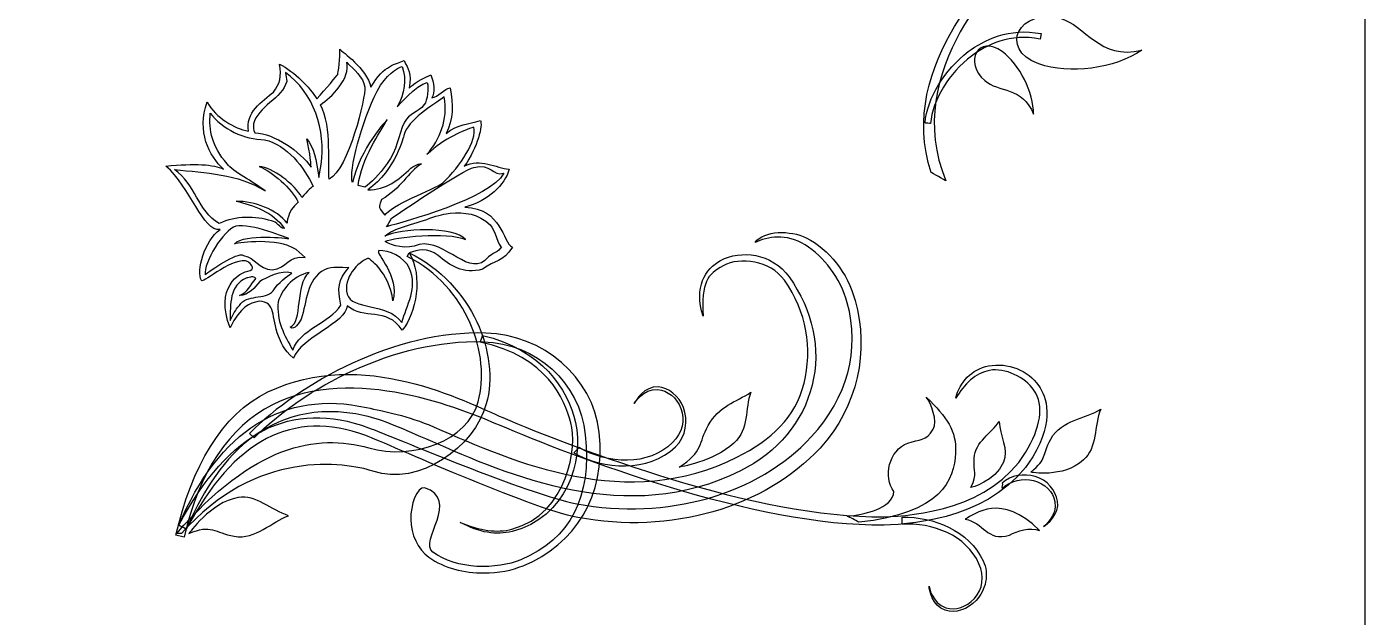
# Model space of a CAD drawing. Header units: millimetres. Extents: x -106 to 106, y -106 to 106.
# Drawn here: x 35.5 to 105.7, y -54.7 to -23.7 of the extents above; entities that cross this region are included whole.
import ezdxf

# ---------------------------------------------------------------- set-up
doc = ezdxf.new("R2010")
doc.units = ezdxf.units.MM
doc.header["$MEASUREMENT"] = 0
doc.layers.add('General Escritorio', color=7, linetype='Continuous', plot=False)
doc.layers.add('layer 1', color=7, linetype='Continuous')

msp = doc.modelspace()

# ---------------------------------------------------------------- linework, layer by layer
at = {"layer": 'General Escritorio', "color": 250}
for points, knots in [([(87.6156, -19.5478), (86.4932, -20.5234), (80.9904, -25.6804), (82.9014, -31.3434), (82.9014, -31.3434), (82.9014, -31.3434), (83.6689, -31.7665), (83.6689, -31.7665), (83.6689, -31.7665), (81.2446, -26.0242), (86.7061, -20.7188), (87.8048, -19.7638), (87.8048, -19.7638), (95.2152, -13.319), (95.5294, -7.471), (93.8919, -0.6983), (93.8919, -0.6983), (93.8919, -0.6983), (93.609, -0.7479), (93.609, -0.7479), (93.609, -0.7479), (95.0749, -7.1358), (94.9178, -13.1974), (87.6156, -19.5478)], [0, 0, 0, 0, 0.1428571, 0.1428571, 0.1428571, 0.1428572, 0.2857143, 0.2857143, 0.2857143, 0.2857143, 0.4285714, 0.4285714, 0.4285714, 0.4285714, 0.5714286, 0.5714286, 0.5714286, 0.5714286, 0.7142857, 0.7142857, 0.7142857, 0.7142857, 1, 1, 1, 1]), ([(88.5451, -25.6418), (90.1329, -26.2116), (92.5249, -25.8905), (93.9343, -24.9321), (93.9343, -24.9321), (91.7056, -25.4516), (90.9894, -23.6168), (89.6503, -23.2523), (89.6503, -23.2523), (87.5557, -22.6831), (86.363, -24.8577), (88.5451, -25.6418)], [0, 0, 0, 0, 0.25, 0.25, 0.25, 0.25, 0.5, 0.5, 0.5, 0.5, 1, 1, 1, 1]), ([(84.8403, -25.001), (83.5976, -25.9367), (82.6864, -27.4388), (82.5727, -28.7389), (82.5727, -28.7389), (82.5727, -28.7389), (82.8593, -28.7644), (82.8593, -28.7644), (82.8593, -28.7644), (82.9661, -27.5407), (83.8315, -26.1207), (85.0128, -25.2304), (85.0128, -25.2304), (85.7787, -24.6538), (87.0241, -24.0316), (88.6064, -24.3409), (88.6064, -24.3409), (88.6064, -24.3409), (88.6609, -24.0591), (88.6609, -24.0591), (88.6609, -24.0591), (86.9755, -23.7298), (85.6526, -24.3898), (84.8403, -25.001)], [0, 0, 0, 0, 0.1428571, 0.1428571, 0.1428571, 0.1428572, 0.2857143, 0.2857143, 0.2857143, 0.2857143, 0.4285714, 0.4285714, 0.4285714, 0.4285714, 0.5714286, 0.5714286, 0.5714286, 0.5714286, 0.7142857, 0.7142857, 0.7142857, 0.7142857, 1, 1, 1, 1]), ([(86.6207, -25.0003), (87.5402, -25.6735), (88.2654, -27.1342), (88.2612, -28.2856), (88.2612, -28.2856), (87.7093, -26.8414), (86.4109, -27.1335), (85.7008, -26.5223), (85.7008, -26.5223), (84.5908, -25.5639), (85.3577, -24.0743), (86.6207, -25.0003)], [0, 0, 0, 0, 0.25, 0.25, 0.25, 0.25, 0.5, 0.5, 0.5, 0.5, 1, 1, 1, 1])]:
    msp.add_open_spline(points, degree=3, knots=knots, dxfattribs=at)
at = {"layer": 'layer 1', "color": 7}
for points, knots in [([(105.6569, -105.6569), (105.6569, -105.6569), (-106.0097, -105.6569), (-106.0097, -105.6569), (-106.0097, -105.6569), (-106.0097, -105.6569), (-106.0097, 106.0097), (-106.0097, 106.0097), (-106.0097, 106.0097), (-106.0097, 106.0097), (105.6569, 106.0097), (105.6569, 106.0097), (105.6569, 106.0097), (105.6569, 106.0097), (105.6569, -105.6569), (105.6569, -105.6569)], [0, 0, 0, 0, 0.2, 0.2, 0.2, 0.2, 0.4, 0.4, 0.4, 0.4, 0.6, 0.6, 0.6, 0.6, 1, 1, 1, 1]), ([(53.1967, -26.8679), (53.1047, -26.3139), (52.6307, -25.9529), (52.2466, -25.5536), (52.2466, -25.5536), (52.4753, -26.387), (51.4142, -27.4236), (50.8696, -27.7857), (50.8696, -27.7857), (51.5017, -28.9319), (51.2251, -31.115), (51.3264, -31.6797), (51.3264, -31.6797), (52.3292, -31.2094), (53.2542, -27.3347), (53.1967, -26.8679)], [0, 0, 0, 0, 0.2, 0.2, 0.2, 0.2, 0.4, 0.4, 0.4, 0.4, 0.6, 0.6, 0.6, 0.6, 1, 1, 1, 1]), ([(56.4664, -26.6281), (55.8839, -26.726), (54.8907, -27.9008), (54.8907, -27.9008), (54.8907, -27.9008), (55.2724, -27.2128), (55.4047, -26.4617), (55.1484, -25.7775), (55.1484, -25.7775), (54.9072, -25.8619), (54.2943, -26.1889), (53.842, -27.0708), (53.842, -27.0708), (53.0248, -28.6628), (52.3396, -31.268), (52.5473, -31.8681), (52.5473, -31.8681), (52.9197, -30.1039), (54.3718, -28.5529), (54.3718, -28.5529), (54.3718, -28.5529), (53.997, -29.235), (53.0089, -30.6041), (52.8453, -32.0245), (52.8453, -32.0245), (52.8453, -32.0245), (53.1926, -32.11), (53.1926, -32.11), (53.1926, -32.11), (53.5316, -31.8629), (53.9391, -31.4719), (54.3742, -30.8604), (54.3742, -30.8604), (54.8907, -30.1845), (54.9272, -29.4062), (55.2765, -28.6907), (55.2765, -28.6907), (55.5201, -28.2249), (55.9607, -28.2094), (56.3094, -27.7791), (56.3094, -27.7791), (56.4802, -27.5604), (56.5539, -26.8834), (56.4664, -26.6281)], [0, 0, 0, 0, 0.0833333, 0.0833333, 0.0833333, 0.0833333, 0.1666667, 0.1666667, 0.1666667, 0.1666667, 0.25, 0.25, 0.25, 0.25, 0.3333333, 0.3333333, 0.3333333, 0.3333333, 0.4166667, 0.4166667, 0.4166667, 0.4166667, 0.5, 0.5, 0.5, 0.5, 0.5833333, 0.5833333, 0.5833333, 0.5833333, 0.6666667, 0.6666667, 0.6666667, 0.6666667, 0.75, 0.75, 0.75, 0.75, 0.8333333, 0.8333333, 0.8333333, 0.8333333, 1, 1, 1, 1]), ([(49.0953, -26.5664), (49.1074, -26.4132), (49.0478, -26.2543), (49.0295, -26.0976), (49.0295, -26.0976), (50.5202, -27.1252), (51.1531, -29.141), (50.8999, -30.92), (50.8999, -30.92), (50.8999, -30.92), (50.7845, -31.5932), (50.7845, -31.5932), (50.7845, -31.5932), (50.6408, -30.662), (50.5233, -30.0181), (50.1499, -29.5664), (50.1499, -29.5664), (50.3366, -30.293), (50.3769, -31.0664), (50.3769, -31.0664), (50.3769, -31.0664), (49.8112, -30.2296), (48.4821, -29.307), (47.4207, -29.253), (47.4207, -29.253), (47.3463, -29.1162), (47.3424, -28.937), (47.3641, -28.7827), (47.3641, -28.7827), (47.5512, -27.8969), (48.8776, -27.4477), (49.0953, -26.5664)], [0, 0, 0, 0, 0.1111111, 0.1111111, 0.1111111, 0.1111111, 0.2222222, 0.2222222, 0.2222222, 0.2222222, 0.3333333, 0.3333333, 0.3333333, 0.3333333, 0.4444444, 0.4444444, 0.4444444, 0.4444445, 0.5555556, 0.5555556, 0.5555556, 0.5555556, 0.6666667, 0.6666667, 0.6666667, 0.6666667, 0.7777778, 0.7777778, 0.7777778, 0.7777778, 1, 1, 1, 1]), ([(57.2871, -31.8857), (57.2891, -31.886), (57.2916, -31.8857), (57.2929, -31.8864), (57.2929, -31.8864), (56.8048, -32.2243), (54.4831, -33.0839), (54.2495, -33.5807), (54.2495, -33.5807), (53.7876, -33.0518), (53.9963, -33.0884), (54.0735, -32.7501), (54.0735, -32.7501), (55.0846, -32.1796), (55.4719, -31.3231), (56.1581, -30.877), (56.1581, -30.877), (55.9424, -30.8963), (55.7271, -31.0216), (55.6045, -31.115), (55.6045, -31.115), (54.9675, -31.7331), (54.3167, -32.2329), (53.359, -32.2495), (53.359, -32.2495), (54.8235, -31.195), (55.2369, -29.3994), (55.2369, -29.3994), (55.2369, -29.3994), (55.4419, -28.5605), (56.781, -27.8112), (57.3601, -27.3637), (57.3601, -27.3637), (57.5606, -28.5991), (57.1372, -29.5695), (56.4526, -30.3974), (56.4526, -30.3974), (57.4228, -29.4986), (58.3585, -29.1365), (58.9152, -28.9546), (58.9152, -28.9546), (59.0813, -29.6598), (58.2252, -30.9858), (57.2871, -31.8857)], [0, 0, 0, 0, 0.16666666, 0.16666667, 0.16666667, 0.16666667, 0.24999999, 0.25, 0.25, 0.25, 0.33333332, 0.33333333, 0.33333333, 0.33333333, 0.41666666, 0.41666667, 0.41666667, 0.41666667, 0.49999999, 0.5, 0.5, 0.5, 0.58333332, 0.58333333, 0.58333333, 0.58333333, 0.66666666, 0.66666667, 0.66666667, 0.66666667, 0.74999999, 0.75, 0.75, 0.75, 0.83333332, 0.83333333, 0.83333333, 0.83333333, 0.91666666, 0.91666667, 0.91666667, 0.91666667, 1, 1, 1, 1]), ([(47.926, -29.6164), (46.9036, -29.6133), (45.6878, -29.0621), (45.0914, -28.2208), (45.0914, -28.2208), (44.9994, -29.1517), (45.182, -29.9537), (45.9678, -30.889), (45.9678, -30.889), (46.2934, -31.2859), (47.3321, -31.812), (47.965, -32.3053), (47.965, -32.3053), (46.5366, -31.393), (44.8386, -31.3607), (43.2176, -31.1853), (43.2176, -31.1853), (44.3056, -31.9263), (44.4193, -33.3578), (45.5624, -34.0175), (45.5624, -34.0175), (46.4154, -33.5907), (47.4523, -33.6189), (48.3002, -33.8735), (48.3002, -33.8735), (48.6089, -33.9166), (48.6967, -34.2315), (48.9761, -34.2793), (48.9761, -34.2793), (48.9761, -34.2793), (48.9723, -34.2604), (48.9723, -34.2604), (48.9723, -34.2604), (48.4029, -33.4136), (47.3239, -33.0498), (46.4478, -32.8431), (46.4478, -32.8431), (47.4086, -32.8558), (48.5744, -33.2644), (49.1239, -34.001), (49.1239, -34.001), (49.1239, -34.001), (49.0977, -33.4087), (49.6972, -32.8972), (49.6972, -32.8972), (49.3689, -32.1478), (48.3239, -31.3007), (47.658, -31.022), (47.658, -31.022), (48.3432, -31.0789), (49.5118, -31.9436), (49.8963, -32.6508), (49.8963, -32.6508), (50.1526, -32.3298), (50.4544, -32.0455), (50.4926, -32.0769), (50.4926, -32.0769), (49.9807, -31.0389), (49.1611, -29.9086), (47.926, -29.6164)], [0, 0, 0, 0, 0.0625, 0.0625, 0.0625, 0.0625, 0.125, 0.125, 0.125, 0.125, 0.1875, 0.1875, 0.1875, 0.1875, 0.25, 0.25, 0.25, 0.25, 0.3125, 0.3125, 0.3125, 0.3125, 0.375, 0.375, 0.375, 0.375, 0.4375, 0.4375, 0.4375, 0.4375, 0.5, 0.5, 0.5, 0.5, 0.5625, 0.5625, 0.5625, 0.5625, 0.625, 0.625, 0.625, 0.625, 0.6875, 0.6875, 0.6875, 0.6875, 0.75, 0.75, 0.75, 0.75, 0.8125, 0.8125, 0.8125, 0.8125, 0.875, 0.875, 0.875, 0.875, 1, 1, 1, 1]), ([(60.4803, -31.3779), (59.8947, -31.5419), (59.8051, -30.8225), (58.9101, -31.0751), (58.9101, -31.0751), (58.4332, -31.1233), (54.5823, -33.7419), (54.5823, -33.7419), (54.5823, -33.7419), (54.6006, -33.7643), (54.3326, -34.1615), (54.3391, -34.1822), (54.3391, -34.1822), (55.2355, -33.9193), (59.804, -32.7108), (60.4803, -31.3779)], [0, 0, 0, 0, 0.2, 0.2, 0.2, 0.2, 0.4, 0.4, 0.4, 0.4, 0.6, 0.6, 0.6, 0.6, 1, 1, 1, 1]), ([(59.772, -34.0871), (59.1474, -33.4839), (58.416, -33.4091), (57.6626, -33.4725), (57.6626, -33.4725), (57.4331, -33.4921), (57.038, -33.5824), (56.6094, -33.7378), (56.6094, -33.7378), (55.7302, -34.0578), (54.7002, -34.2377), (54.2516, -34.6755), (54.2516, -34.6755), (55.0088, -34.2921), (57.8676, -34.1099), (58.4777, -34.8553), (58.4777, -34.8553), (57.5041, -34.413), (54.7384, -34.7279), (54.2623, -34.9518), (54.2623, -34.9518), (54.6054, -35.2009), (55.3688, -35.3787), (56.0427, -35.1138), (56.0427, -35.1138), (57.4156, -34.8065), (58.7474, -36.9868), (59.6714, -35.7559), (59.6714, -35.7559), (59.8437, -35.6033), (60.2402, -35.4872), (60.3542, -35.236), (60.3542, -35.236), (60.2392, -35.2674), (59.9894, -34.2907), (59.772, -34.0871)], [0, 0, 0, 0, 0.1, 0.1, 0.1, 0.1, 0.2, 0.2, 0.2, 0.2, 0.3, 0.3, 0.3, 0.3, 0.4, 0.4, 0.4, 0.4, 0.5, 0.5, 0.5, 0.5, 0.6, 0.6, 0.6, 0.6, 0.7, 0.7, 0.7, 0.7, 0.8, 0.8, 0.8, 0.8, 1, 1, 1, 1]), ([(46.4281, -34.1488), (47.2184, -33.9827), (49.2066, -34.8002), (49.2066, -34.8002), (49.2066, -34.8002), (49.2066, -34.8002), (46.9094, -34.515), (46.3585, -35.0734), (46.3585, -35.0734), (46.6999, -35.0094), (48.5396, -34.7406), (49.5863, -35.3687), (49.5863, -35.3687), (49.5863, -35.3687), (50.0665, -35.8003), (50.0665, -35.8003), (50.0665, -35.8003), (49.1577, -35.6436), (49.147, -36.3616), (48.3274, -36.448), (48.3274, -36.448), (47.6036, -36.3981), (47.4754, -35.8086), (46.8319, -35.687), (46.8319, -35.687), (46.5022, -35.4765), (45.0763, -36.4914), (44.8155, -36.6968), (44.8155, -36.6968), (44.7431, -36.0739), (45.7639, -34.3513), (46.4281, -34.1488)], [0, 0, 0, 0, 0.1111111, 0.1111111, 0.1111111, 0.1111111, 0.2222222, 0.2222222, 0.2222222, 0.2222222, 0.3333333, 0.3333333, 0.3333333, 0.3333333, 0.4444444, 0.4444444, 0.4444444, 0.4444445, 0.5555556, 0.5555556, 0.5555556, 0.5555556, 0.6666667, 0.6666667, 0.6666667, 0.6666667, 0.7777778, 0.7777778, 0.7777778, 0.7777778, 1, 1, 1, 1]), ([(53.3658, -35.8331), (53.3658, -35.8331), (54.4779, -36.4966), (54.6647, -38.0662), (54.6647, -38.0662), (55.036, -36.7285), (53.7217, -35.5981), (53.9277, -35.4241), (53.9277, -35.4241), (54.4569, -35.4138), (55.261, -35.7514), (55.5345, -36.3695), (55.5345, -36.3695), (55.9862, -37.3796), (55.3888, -38.2857), (55.1339, -39.2027), (55.1339, -39.2027), (54.3615, -38.1244), (52.5001, -38.5637), (52.2696, -37.7148), (52.2696, -37.7148), (52.0402, -36.8652), (52.847, -36.0146), (53.3658, -35.8331)], [0, 0, 0, 0, 0.1428571, 0.1428571, 0.1428571, 0.1428572, 0.2857143, 0.2857143, 0.2857143, 0.2857143, 0.4285714, 0.4285714, 0.4285714, 0.4285714, 0.5714286, 0.5714286, 0.5714286, 0.5714286, 0.7142857, 0.7142857, 0.7142857, 0.7142857, 1, 1, 1, 1]), ([(46.999, -36.8652), (47.1671, -36.8549), (47.3545, -36.7302), (47.4851, -36.8962), (47.4851, -36.8962), (47.2005, -37.198), (47.0462, -37.6683), (46.6162, -37.7778), (46.6162, -37.7778), (47.0951, -37.7809), (47.441, -37.3648), (47.6839, -37.0496), (47.6839, -37.0496), (48.0401, -36.8639), (48.807, -36.4222), (49.3582, -36.6155), (49.3582, -36.6155), (49.1291, -36.7757), (48.6443, -37.1071), (48.3946, -37.5388), (48.3946, -37.5388), (47.9395, -38.0541), (46.9983, -37.6773), (46.6138, -38.3087), (46.6138, -38.3087), (46.415, -38.5354), (46.2472, -38.8169), (46.1363, -39.0877), (46.1363, -39.0877), (46.1449, -38.2646), (46.0857, -37.2338), (46.999, -36.8652)], [0, 0, 0, 0, 0.1111111, 0.1111111, 0.1111111, 0.1111111, 0.2222222, 0.2222222, 0.2222222, 0.2222222, 0.3333333, 0.3333333, 0.3333333, 0.3333333, 0.4444444, 0.4444444, 0.4444444, 0.4444445, 0.5555556, 0.5555556, 0.5555556, 0.5555556, 0.6666667, 0.6666667, 0.6666667, 0.6666667, 0.7777778, 0.7777778, 0.7777778, 0.7777778, 1, 1, 1, 1]), ([(50.2673, -36.5803), (49.5535, -37.1929), (49.9366, -39.1883), (49.28, -39.4535), (49.28, -39.4535), (49.5301, -39.6213), (49.7416, -39.231), (49.8536, -39.0229), (49.8536, -39.0229), (50.1781, -38.1165), (50.0844, -36.9706), (51.1059, -36.416), (51.1059, -36.416), (51.4973, -36.2362), (51.9303, -36.3495), (52.3496, -36.3226), (52.3496, -36.3226), (51.7877, -36.9638), (51.7563, -37.433), (51.9355, -38.2884), (51.9355, -38.2884), (51.3457, -39.2355), (49.7878, -39.5462), (49.4147, -40.6462), (49.4147, -40.6462), (48.9851, -39.8904), (48.5276, -39.0877), (48.6568, -38.1103), (48.6568, -38.1103), (48.8094, -37.548), (49.3596, -36.7739), (50.2673, -36.5803)], [0, 0, 0, 0, 0.1111111, 0.1111111, 0.1111111, 0.1111111, 0.2222222, 0.2222222, 0.2222222, 0.2222222, 0.3333333, 0.3333333, 0.3333333, 0.3333333, 0.4444444, 0.4444444, 0.4444444, 0.4444445, 0.5555556, 0.5555556, 0.5555556, 0.5555556, 0.6666667, 0.6666667, 0.6666667, 0.6666667, 0.7777778, 0.7777778, 0.7777778, 0.7777778, 1, 1, 1, 1])]:
    msp.add_open_spline(points, degree=3, knots=knots, dxfattribs=at)
at = {"layer": 'layer 1'}
msp.add_open_spline([(58.4325, -33.1538), (59.6707, -32.8538), (60.5454, -31.9629), (60.7614, -31.1687), (60.7614, -31.1687), (60.0752, -31.1119), (59.2391, -30.5455), (58.4077, -31.012), (58.4077, -31.012), (59.1236, -30.0098), (59.3903, -28.8302), (59.2532, -28.6159), (59.2532, -28.6159), (58.6141, -28.8292), (58.0901, -28.7837), (57.4652, -29.2929), (57.4652, -29.2929), (57.8266, -28.5322), (57.8376, -27.8157), (57.6726, -26.8903), (57.6726, -26.8903), (57.3646, -26.9454), (57.0242, -27.3774), (56.7159, -27.4319), (56.7159, -27.4319), (56.8657, -27.1535), (56.8303, -26.623), (56.6583, -26.2168), (56.6583, -26.2168), (56.4072, -26.3677), (55.9311, -26.4852), (55.5115, -26.9178), (55.5115, -26.9178), (55.6665, -26.1155), (55.4743, -25.9312), (55.2541, -25.4737), (55.2541, -25.4737), (54.8307, -25.6687), (54.2137, -25.6597), (53.513, -26.8576), (53.513, -26.8576), (53.2801, -25.8857), (52.0085, -25.0027), (51.8807, -24.8753), (51.8807, -24.8753), (51.9348, -25.2349), (51.7742, -26.1847), (51.7777, -26.193), (51.7777, -26.193), (51.7701, -26.2126), (51.1135, -27.0067), (50.6756, -27.4766), (50.6756, -27.4766), (50.3273, -26.8899), (49.4984, -26.0431), (48.7136, -25.6535), (48.7136, -25.6535), (48.8579, -26.2767), (48.7219, -26.7387), (48.3974, -27.1256), (48.3974, -27.1256), (47.822, -27.5948), (46.918, -28.2122), (47.0903, -29.1761), (47.0903, -29.1761), (46.3454, -29.0111), (45.3998, -28.5037), (44.9268, -27.6344), (44.9268, -27.6344), (44.3683, -29.1847), (45.0367, -30.4763), (45.7746, -31.1598), (45.7746, -31.1598), (45.273, -30.9111), (44.288, -30.8487), (42.7649, -31.0017), (42.7649, -31.0017), (44.0317, -32.0876), (44.7125, -34.4495), (45.6044, -34.33), (45.6044, -34.33), (44.7945, -34.9122), (44.3239, -36.5062), (44.6312, -37.0079), (44.6312, -37.0079), (44.7652, -37.1339), (46.3251, -35.6929), (47.0782, -36.015), (47.0782, -36.015), (47.1595, -36.13), (47.4934, -36.3378), (47.1799, -36.4739), (47.1799, -36.4739), (46.5635, -36.5841), (45.3305, -37.3599), (46.1267, -39.4835), (46.1267, -39.4835), (46.6796, -38.3521), (47.1516, -38.2078), (47.6446, -38.08), (47.6446, -38.08), (48.5693, -38.1341), (48.2692, -38.9027), (48.6698, -39.9245), (48.6698, -39.9245), (48.7842, -40.2159), (48.9141, -40.5901), (49.4515, -41.0772), (49.4515, -41.0772), (49.8164, -40.0047), (52.2228, -39.231), (52.2727, -38.3215), (52.2727, -38.3215), (53.1316, -39.1221), (54.3295, -38.3384), (55.1525, -39.6096), (55.1525, -39.6096), (55.8925, -38.7087), (56.2584, -36.7884), (55.5201, -35.542), (55.5201, -35.542), (55.9748, -35.4211), (56.4778, -35.2315), (57.0362, -35.6891), (57.0362, -35.6891), (57.6436, -36.1965), (58.3509, -36.7064), (59.37, -36.4053), (59.37, -36.4053), (60.0176, -35.9123), (60.4252, -36.078), (60.9334, -35.2526), (60.9334, -35.2526), (60.3901, -34.9914), (60.4114, -33.219), (58.4325, -33.1538)], degree=3, knots=[0, 0, 0, 0, 0.0285714, 0.0285714, 0.0285714, 0.0285714, 0.0571429, 0.0571429, 0.0571429, 0.0571429, 0.0857143, 0.0857143, 0.0857143, 0.0857143, 0.1142857, 0.1142857, 0.1142857, 0.1142857, 0.1428571, 0.1428571, 0.1428571, 0.1428572, 0.1714286, 0.1714286, 0.1714286, 0.1714286, 0.2, 0.2, 0.2, 0.2, 0.2285714, 0.2285714, 0.2285714, 0.2285714, 0.2571429, 0.2571429, 0.2571429, 0.2571429, 0.2857143, 0.2857143, 0.2857143, 0.2857143, 0.3142857, 0.3142857, 0.3142857, 0.3142857, 0.3428571, 0.3428571, 0.3428571, 0.3428572, 0.3714286, 0.3714286, 0.3714286, 0.3714286, 0.4, 0.4, 0.4, 0.4, 0.4285714, 0.4285714, 0.4285714, 0.4285714, 0.4571429, 0.4571429, 0.4571429, 0.4571429, 0.4857143, 0.4857143, 0.4857143, 0.4857143, 0.5142857, 0.5142857, 0.5142857, 0.5142857, 0.5428571, 0.5428571, 0.5428571, 0.5428572, 0.5714286, 0.5714286, 0.5714286, 0.5714286, 0.6, 0.6, 0.6, 0.6, 0.6285714, 0.6285714, 0.6285714, 0.6285714, 0.6571429, 0.6571429, 0.6571429, 0.6571429, 0.6857143, 0.6857143, 0.6857143, 0.6857143, 0.7142857, 0.7142857, 0.7142857, 0.7142857, 0.7428571, 0.7428571, 0.7428571, 0.7428572, 0.7714286, 0.7714286, 0.7714286, 0.7714286, 0.8, 0.8, 0.8, 0.8, 0.8285714, 0.8285714, 0.8285714, 0.8285714, 0.8571429, 0.8571429, 0.8571429, 0.8571429, 0.8857143, 0.8857143, 0.8857143, 0.8857143, 0.9142857, 0.9142857, 0.9142857, 0.9142857, 0.9428571, 0.9428571, 0.9428571, 0.9428572, 1, 1, 1, 1], dxfattribs=at)
at = {"layer": 'layer 1', "color": 250}
for points, knots in [([(73.6571, -35.0018), (74.3086, -34.6996), (75.3004, -34.5201), (76.2775, -35.1279), (76.2775, -35.1279), (77.2786, -35.7504), (78.1251, -36.857), (78.4899, -38.1675), (78.4899, -38.1675), (79.1772, -40.6362), (78.5085, -43.135), (76.6072, -45.2), (76.6072, -45.2), (73.8246, -48.2234), (68.9987, -49.5986), (64.3106, -48.7033), (64.3106, -48.7033), (61.7185, -48.2086), (54.6416, -45.1758), (53.3941, -44.7187), (53.3941, -44.7187), (49.3186, -43.2242), (46.0643, -44.8944), (43.4453, -49.8257), (43.4453, -49.8257), (43.4453, -49.8257), (43.8322, -50.0317), (43.8322, -50.0317), (43.8322, -50.0317), (46.3313, -45.3278), (49.4088, -43.7244), (53.2436, -45.1304), (53.2436, -45.1304), (54.48, -45.5837), (61.7254, -48.9151), (64.3633, -49.4198), (64.3633, -49.4198), (69.1971, -50.3421), (74.1825, -48.9145), (77.065, -45.7822), (77.065, -45.7822), (79.0731, -43.6007), (79.6413, -40.6707), (78.9119, -38.049), (78.9119, -38.049), (78.5088, -36.6027), (77.5242, -35.3429), (76.3422, -34.7603), (76.3422, -34.7603), (75.5289, -34.3599), (74.1374, -34.3599), (73.6571, -35.0018)], [0, 0, 0, 0, 0.0714286, 0.0714286, 0.0714286, 0.0714286, 0.1428571, 0.1428571, 0.1428571, 0.1428572, 0.2142857, 0.2142857, 0.2142857, 0.2142857, 0.2857143, 0.2857143, 0.2857143, 0.2857143, 0.3571429, 0.3571429, 0.3571429, 0.3571429, 0.4285714, 0.4285714, 0.4285714, 0.4285714, 0.5, 0.5, 0.5, 0.5, 0.5714286, 0.5714286, 0.5714286, 0.5714286, 0.6428571, 0.6428571, 0.6428571, 0.6428572, 0.7142857, 0.7142857, 0.7142857, 0.7142857, 0.7857143, 0.7857143, 0.7857143, 0.7857143, 0.8571429, 0.8571429, 0.8571429, 0.8571429, 1, 1, 1, 1]), ([(55.4219, -35.7376), (58.578, -37.3193), (59.8102, -40.9229), (59.1416, -43.3551), (59.1416, -43.3551), (58.5841, -45.3822), (55.7523, -46.4426), (53.3965, -45.7763), (53.3965, -45.7763), (50.6622, -45.0029), (47.3611, -45.6106), (43.3351, -50.2556), (43.3351, -50.2556), (43.3351, -50.2556), (43.5887, -50.2711), (43.5887, -50.2711), (43.5887, -50.2711), (47.4679, -45.797), (52.2073, -46.5246), (53.6142, -46.999), (53.6142, -46.999), (56.0616, -47.8234), (58.9459, -45.7188), (59.5632, -43.4709), (59.5632, -43.4709), (60.2781, -40.8726), (58.8742, -37.2232), (55.5201, -35.542), (55.5201, -35.542), (55.5201, -35.542), (55.4219, -35.7376), (55.4219, -35.7376)], [0, 0, 0, 0, 0.1111111, 0.1111111, 0.1111111, 0.1111111, 0.2222222, 0.2222222, 0.2222222, 0.2222222, 0.3333333, 0.3333333, 0.3333333, 0.3333333, 0.4444444, 0.4444444, 0.4444444, 0.4444445, 0.5555556, 0.5555556, 0.5555556, 0.5555556, 0.6666667, 0.6666667, 0.6666667, 0.6666667, 0.7777778, 0.7777778, 0.7777778, 0.7777778, 1, 1, 1, 1]), ([(71.8502, -35.9505), (71.0392, -36.3853), (70.4429, -37.3558), (70.9383, -38.8668), (70.9383, -38.8668), (70.8418, -37.0988), (71.1467, -36.6771), (71.9845, -36.2275), (71.9845, -36.2275), (72.8747, -35.7497), (74.4368, -35.9233), (75.1992, -36.9889), (75.1992, -36.9889), (76.3753, -38.6339), (76.6685, -40.598), (76.2275, -42.3774), (76.2275, -42.3774), (75.7817, -44.1747), (74.5325, -45.3467), (72.7001, -46.2652), (72.7001, -46.2652), (66.9599, -49.1404), (61.1029, -46.5649), (56.8268, -44.6842), (56.8268, -44.6842), (55.4322, -44.0717), (54.2233, -43.8667), (53.2901, -43.6603), (53.2901, -43.6603), (48.9523, -42.7023), (45.5458, -44.8403), (43.4371, -49.8436), (43.4371, -49.8436), (43.4371, -49.8436), (43.8415, -50.0138), (43.8415, -50.0138), (43.8415, -50.0138), (45.2468, -46.6779), (48.0105, -42.9431), (53.195, -44.0889), (53.195, -44.0889), (54.0869, -44.2856), (55.2724, -44.8069), (56.6449, -45.4105), (56.6449, -45.4105), (60.7549, -47.2181), (66.9664, -49.9487), (72.8899, -46.9807), (72.8899, -46.9807), (74.8402, -46.0037), (76.1765, -44.4069), (76.653, -42.4828), (76.653, -42.4828), (77.125, -40.5766), (76.6957, -38.5637), (75.4431, -36.8139), (75.4431, -36.8139), (74.5408, -35.5516), (72.9078, -35.3838), (71.8502, -35.9505)], [0, 0, 0, 0, 0.0625, 0.0625, 0.0625, 0.0625, 0.125, 0.125, 0.125, 0.125, 0.1875, 0.1875, 0.1875, 0.1875, 0.25, 0.25, 0.25, 0.25, 0.3125, 0.3125, 0.3125, 0.3125, 0.375, 0.375, 0.375, 0.375, 0.4375, 0.4375, 0.4375, 0.4375, 0.5, 0.5, 0.5, 0.5, 0.5625, 0.5625, 0.5625, 0.5625, 0.625, 0.625, 0.625, 0.625, 0.6875, 0.6875, 0.6875, 0.6875, 0.75, 0.75, 0.75, 0.75, 0.8125, 0.8125, 0.8125, 0.8125, 0.875, 0.875, 0.875, 0.875, 1, 1, 1, 1]), ([(59.4289, -52.3285), (58.4071, -52.3285), (57.3422, -52.0815), (56.5581, -51.5093), (56.5581, -51.5093), (55.9717, -51.0814), (55.6041, -50.3128), (55.599, -49.5039), (55.599, -49.5039), (55.5945, -48.8146), (55.9131, -47.7738), (56.3318, -47.864), (56.3318, -47.864), (58.2327, -48.4624), (56.0182, -50.6766), (56.7572, -51.2364), (56.7572, -51.2364), (57.9947, -52.1738), (60.1296, -52.158), (61.3726, -51.6388), (61.3726, -51.6388), (63.9726, -50.554), (65.1109, -48.3515), (64.7564, -45.0928), (64.7564, -45.0928), (64.4574, -42.3467), (62.2084, -40.2935), (59.4082, -40.2104), (59.4082, -40.2104), (54.7243, -40.0705), (49.9952, -42.6409), (47.3859, -45.2499), (47.3859, -45.2499), (47.3859, -45.2499), (47.1475, -45.0115), (47.1475, -45.0115), (47.1475, -45.0115), (49.8078, -42.3516), (54.7539, -39.6162), (59.5398, -39.7532), (59.5398, -39.7532), (62.5102, -39.8418), (65.1691, -42.047), (65.4864, -44.9622), (65.4864, -44.9622), (65.854, -48.3391), (64.2179, -50.8172), (61.5025, -51.9503), (61.5025, -51.9503), (60.924, -52.1918), (60.1882, -52.3285), (59.4289, -52.3285)], [0, 0, 0, 0, 0.0714286, 0.0714286, 0.0714286, 0.0714286, 0.1428571, 0.1428571, 0.1428571, 0.1428572, 0.2142857, 0.2142857, 0.2142857, 0.2142857, 0.2857143, 0.2857143, 0.2857143, 0.2857143, 0.3571429, 0.3571429, 0.3571429, 0.3571429, 0.4285714, 0.4285714, 0.4285714, 0.4285714, 0.5, 0.5, 0.5, 0.5, 0.5714286, 0.5714286, 0.5714286, 0.5714286, 0.6428571, 0.6428571, 0.6428571, 0.6428572, 0.7142857, 0.7142857, 0.7142857, 0.7142857, 0.7857143, 0.7857143, 0.7857143, 0.7857143, 0.8571429, 0.8571429, 0.8571429, 0.8571429, 1, 1, 1, 1]), ([(63.9998, -44.4675), (64.3326, -45.6337), (63.8913, -49.2242), (60.9062, -50.0348), (60.9062, -50.0348), (60.1183, -50.2498), (59.2442, -50.1058), (58.1893, -49.68), (58.1893, -49.68), (59.2256, -50.2267), (60.081, -50.3645), (60.9282, -50.1526), (60.9282, -50.1526), (63.7408, -49.4505), (64.7071, -46.4454), (64.2424, -44.4482), (64.2424, -44.4482), (63.8314, -42.6795), (62.4802, -40.6159), (59.3655, -39.8759), (59.3655, -39.8759), (59.3362, -39.9999), (59.3, -40.1181), (59.2494, -40.2252), (59.2494, -40.2252), (62.7854, -40.9893), (63.6464, -43.2269), (63.9998, -44.4675)], [0, 0, 0, 0, 0.125, 0.125, 0.125, 0.125, 0.25, 0.25, 0.25, 0.25, 0.375, 0.375, 0.375, 0.375, 0.5, 0.5, 0.5, 0.5, 0.625, 0.625, 0.625, 0.625, 0.75, 0.75, 0.75, 0.75, 1, 1, 1, 1]), ([(48.1066, -42.8439), (45.6826, -44.009), (44.1168, -46.775), (43.2865, -50.3486), (43.2865, -50.3486), (43.2865, -50.3486), (43.7137, -50.4482), (43.7137, -50.4482), (43.7137, -50.4482), (44.5133, -47.0062), (46.0726, -44.6742), (48.3484, -43.5149), (48.3484, -43.5149), (52.6048, -41.348), (58.3668, -43.7881), (60.2602, -44.5898), (60.2602, -44.5898), (64.067, -46.2014), (73.6519, -49.9397), (80.4212, -49.8181), (80.4212, -49.8181), (82.1276, -49.7874), (86.303, -49.3778), (88.2192, -46.2397), (88.2192, -46.2397), (89.4002, -44.3073), (88.9241, -43.0774), (88.5341, -42.5173), (88.5341, -42.5173), (87.9681, -41.7008), (86.9118, -41.2836), (85.9079, -41.4775), (85.9079, -41.4775), (85.0156, -41.6515), (84.3862, -42.3247), (84.1829, -43.1649), (84.1829, -43.1649), (84.628, -42.4297), (85.233, -41.8513), (85.9465, -41.7125), (85.9465, -41.7125), (86.7705, -41.553), (87.8206, -42.0777), (88.2826, -42.7426), (88.2826, -42.7426), (88.8496, -43.559), (88.625, -44.7356), (87.8457, -46.0116), (87.8457, -46.0116), (86.0422, -48.9644), (82.047, -49.3502), (80.413, -49.3802), (80.413, -49.3802), (73.7284, -49.4994), (64.2121, -45.788), (60.4304, -44.1867), (60.4304, -44.1867), (58.4915, -43.3647), (53.0778, -40.454), (48.1066, -42.8439)], [0, 0, 0, 0, 0.0625, 0.0625, 0.0625, 0.0625, 0.125, 0.125, 0.125, 0.125, 0.1875, 0.1875, 0.1875, 0.1875, 0.25, 0.25, 0.25, 0.25, 0.3125, 0.3125, 0.3125, 0.3125, 0.375, 0.375, 0.375, 0.375, 0.4375, 0.4375, 0.4375, 0.4375, 0.5, 0.5, 0.5, 0.5, 0.5625, 0.5625, 0.5625, 0.5625, 0.625, 0.625, 0.625, 0.625, 0.6875, 0.6875, 0.6875, 0.6875, 0.75, 0.75, 0.75, 0.75, 0.8125, 0.8125, 0.8125, 0.8125, 0.875, 0.875, 0.875, 0.875, 1, 1, 1, 1]), ([(64.4336, -45.7515), (65.9208, -46.6276), (68.0688, -46.7458), (69.3315, -45.4955), (69.3315, -45.4955), (69.8489, -44.9815), (70.0105, -44.3297), (69.7731, -43.7069), (69.7731, -43.7069), (69.5595, -43.1477), (69.061, -42.7508), (68.5615, -42.7164), (68.5615, -42.7164), (67.7801, -42.6602), (67.3206, -43.4529), (67.3206, -43.4529), (67.3206, -43.4529), (67.4094, -43.2707), (67.8456, -42.5431), (68.5687, -42.5799), (68.5687, -42.5799), (69.121, -42.6089), (69.6681, -43.0523), (69.8972, -43.6566), (69.8972, -43.6566), (70.1562, -44.3328), (70.0546, -45.1838), (69.4831, -45.7219), (69.4831, -45.7219), (68.054, -47.0624), (65.7141, -46.927), (64.1507, -46.0406), (64.1507, -46.0406), (64.2493, -45.9462), (64.3433, -45.8493), (64.4336, -45.7515)], [0, 0, 0, 0, 0.1, 0.1, 0.1, 0.1, 0.2, 0.2, 0.2, 0.2, 0.3, 0.3, 0.3, 0.3, 0.4, 0.4, 0.4, 0.4, 0.5, 0.5, 0.5, 0.5, 0.6, 0.6, 0.6, 0.6, 0.7, 0.7, 0.7, 0.7, 0.8, 0.8, 0.8, 0.8, 1, 1, 1, 1]), ([(72.5457, -45.5266), (73.3777, -44.7807), (73.0949, -43.7278), (73.4401, -42.859), (73.4401, -42.859), (72.6546, -43.3733), (71.7561, -43.5732), (71.1949, -44.6043), (71.1949, -44.6043), (70.6971, -45.5207), (70.9524, -45.9713), (69.6736, -46.7871), (69.6736, -46.7871), (69.6736, -46.7871), (71.4474, -46.5112), (72.5457, -45.5266)], [0, 0, 0, 0, 0.2, 0.2, 0.2, 0.2, 0.4, 0.4, 0.4, 0.4, 0.6, 0.6, 0.6, 0.6, 1, 1, 1, 1]), ([(84.174, -46.0367), (84.2267, -44.8747), (83.714, -44.1709), (82.6381, -43.1129), (82.6381, -43.1129), (82.8855, -43.4312), (83.2473, -44.3862), (83.0068, -44.7993), (83.0068, -44.7993), (82.6347, -45.4397), (82.265, -45.3023), (81.6787, -45.5224), (81.6787, -45.5224), (80.6665, -45.8993), (80.3585, -47.3114), (80.9414, -48.0632), (80.9414, -48.0632), (80.8743, -48.9603), (79.3591, -49.2845), (78.4834, -49.3489), (78.4834, -49.3489), (78.6894, -49.4326), (78.8844, -49.5477), (79.1055, -49.6748), (79.1055, -49.6748), (83.4312, -49.22), (84.1085, -47.4493), (84.174, -46.0367)], [0, 0, 0, 0, 0.125, 0.125, 0.125, 0.125, 0.25, 0.25, 0.25, 0.25, 0.375, 0.375, 0.375, 0.375, 0.5, 0.5, 0.5, 0.5, 0.625, 0.625, 0.625, 0.625, 0.75, 0.75, 0.75, 0.75, 1, 1, 1, 1]), ([(90.8902, -46.4085), (91.594, -45.7898), (91.4393, -44.6098), (91.7845, -43.7409), (91.7845, -43.7409), (90.999, -44.2553), (89.7288, -44.2801), (89.1676, -45.3112), (89.1676, -45.3112), (88.6698, -46.2276), (89.005, -46.3044), (88.1189, -47.0441), (88.1189, -47.0441), (88.1189, -47.0441), (89.7836, -47.3838), (90.8902, -46.4085)], [0, 0, 0, 0, 0.2, 0.2, 0.2, 0.2, 0.4, 0.4, 0.4, 0.4, 0.6, 0.6, 0.6, 0.6, 1, 1, 1, 1]), ([(86.6892, -46.5308), (86.9779, -45.878), (86.4943, -45.11), (86.456, -44.3996), (86.456, -44.3996), (86.077, -45.0049), (85.2071, -45.429), (85.1482, -46.3213), (85.1482, -46.3213), (85.0962, -47.1137), (85.3532, -47.0603), (84.976, -47.8554), (84.976, -47.8554), (84.976, -47.8554), (86.2369, -47.5578), (86.6892, -46.5308)], [0, 0, 0, 0, 0.2, 0.2, 0.2, 0.2, 0.4, 0.4, 0.4, 0.4, 0.6, 0.6, 0.6, 0.6, 1, 1, 1, 1]), ([(88.3487, -47.2753), (88.9751, -47.4351), (89.4281, -48.0153), (89.5208, -48.56), (89.5208, -48.56), (89.6382, -49.2748), (88.9633, -49.7898), (88.7921, -49.8994), (88.7921, -49.8994), (88.7921, -49.8994), (89.5287, -49.3533), (89.3857, -48.583), (89.3857, -48.583), (89.2951, -48.0914), (88.8445, -47.6398), (88.2654, -47.4896), (88.2654, -47.4896), (87.7035, -47.3466), (87.0547, -47.4761), (86.6245, -47.8978), (86.6245, -47.8978), (86.5549, -47.8441), (86.6744, -47.6787), (86.6114, -47.6218), (86.6114, -47.6218), (87.0951, -47.1919), (87.75, -47.1196), (88.3487, -47.2753)], [0, 0, 0, 0, 0.125, 0.125, 0.125, 0.125, 0.25, 0.25, 0.25, 0.25, 0.375, 0.375, 0.375, 0.375, 0.5, 0.5, 0.5, 0.5, 0.625, 0.625, 0.625, 0.625, 0.75, 0.75, 0.75, 0.75, 1, 1, 1, 1]), ([(46.5514, -48.3732), (47.4744, -48.2068), (48.3036, -49.0591), (49.1983, -49.3278), (49.1983, -49.3278), (48.3081, -49.6255), (47.4992, -50.6056), (46.3427, -50.4048), (46.3427, -50.4048), (45.3153, -50.2257), (45.1335, -49.7416), (43.9649, -50.2708), (43.9649, -50.2708), (43.9649, -50.2708), (45.1004, -48.6354), (46.5514, -48.3732)], [0, 0, 0, 0, 0.2, 0.2, 0.2, 0.2, 0.4, 0.4, 0.4, 0.4, 0.6, 0.6, 0.6, 0.6, 1, 1, 1, 1]), ([(88.5702, -50.1037), (88.0745, -49.9242), (87.4248, -50.1219), (86.9979, -50.3486), (86.9979, -50.3486), (85.8038, -50.7162), (85.655, -49.6679), (84.6801, -49.5129), (84.6801, -49.5129), (85.1727, -49.2396), (86.5793, -48.0925), (88.5702, -50.1037)], [0, 0, 0, 0, 0.25, 0.25, 0.25, 0.25, 0.5, 0.5, 0.5, 0.5, 1, 1, 1, 1]), ([(85.6233, -51.6936), (84.874, -50.1206), (83.0299, -49.374), (81.3793, -49.4078), (81.3793, -49.4078), (81.3621, -49.5242), (81.3603, -49.6472), (81.3686, -49.7802), (81.3686, -49.7802), (82.971, -49.6741), (84.7407, -50.3614), (85.4004, -51.849), (85.4004, -51.849), (85.6946, -52.516), (85.6075, -53.1826), (85.1589, -53.6766), (85.1589, -53.6766), (84.7572, -54.12), (84.1478, -54.3064), (83.671, -54.1565), (83.671, -54.1565), (82.9217, -53.925), (82.7829, -53.0189), (82.7829, -53.0189), (82.7829, -53.0189), (82.7994, -53.2205), (82.9399, -54.058), (83.6276, -54.2871), (83.6276, -54.2871), (84.1533, -54.461), (84.8227, -54.2468), (85.2571, -53.7676), (85.2571, -53.7676), (85.7449, -53.2319), (85.9592, -52.4033), (85.6233, -51.6936)], [0, 0, 0, 0, 0.1, 0.1, 0.1, 0.1, 0.2, 0.2, 0.2, 0.2, 0.3, 0.3, 0.3, 0.3, 0.4, 0.4, 0.4, 0.4, 0.5, 0.5, 0.5, 0.5, 0.6, 0.6, 0.6, 0.6, 0.7, 0.7, 0.7, 0.7, 0.8, 0.8, 0.8, 0.8, 1, 1, 1, 1])]:
    msp.add_open_spline(points, degree=3, knots=knots, dxfattribs=at)

doc.saveas('drawing.dxf')
